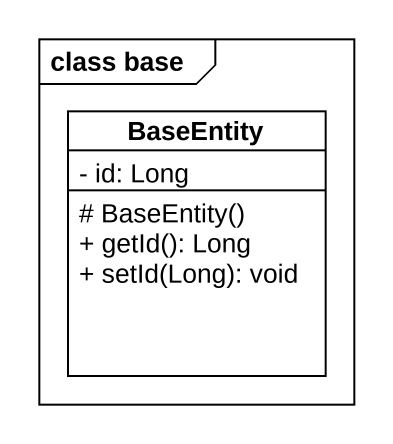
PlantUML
@startuml
mainframe class base
hide circle
hide empty members
skinparam classAttributeIconSize 0
class BaseEntity {
  - id: Long
  # BaseEntity()
  + getId(): Long
  + setId(Long): void
}
@enduml
